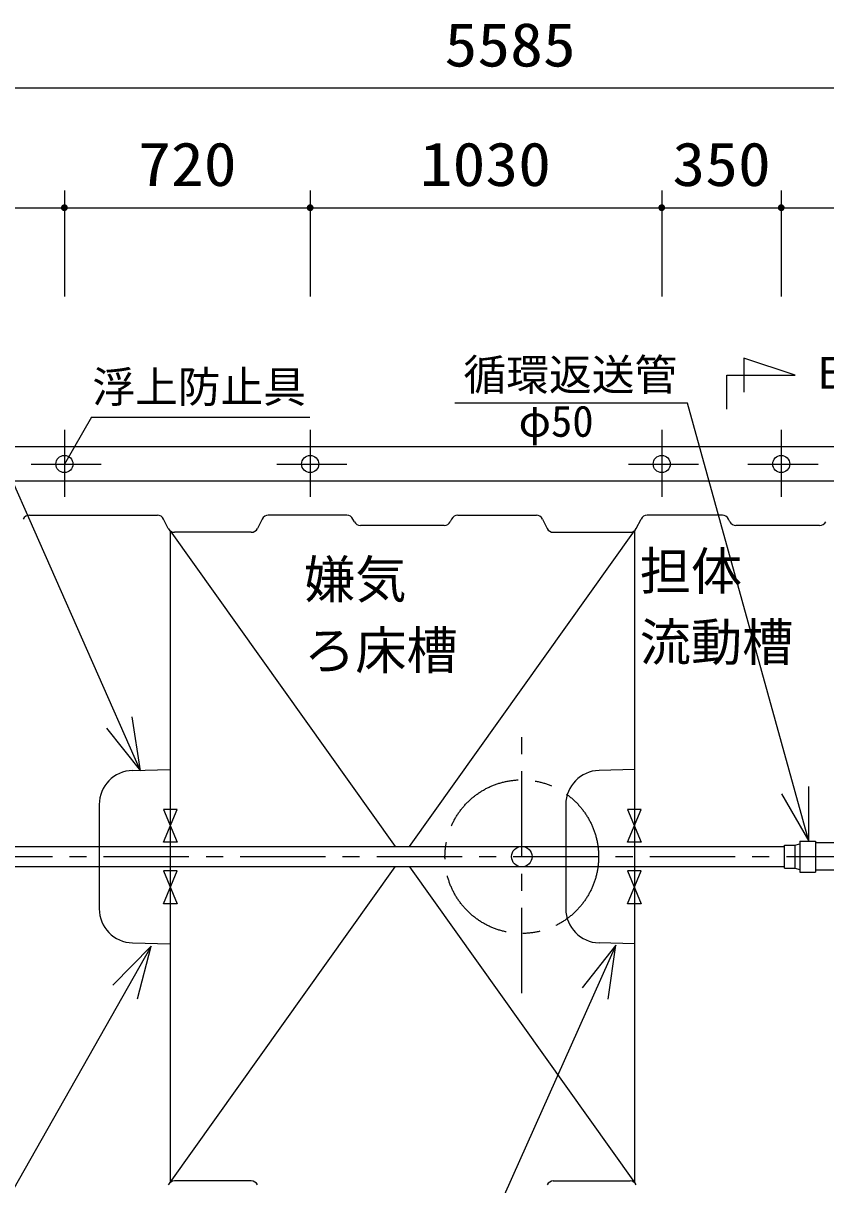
# Model space of a CAD drawing. Units: millimetres, scale not verified. Extents: x -14850 to 14850, y -10500 to 10500.
# Drawn here: x -8240 to -5888, y 94 to 3496 of the extents above; entities that cross this region are included whole.
import ezdxf
from ezdxf.enums import TextEntityAlignment as Align

# ---------------------------------------------------------------- set-up
doc = ezdxf.new("R2010")
doc.units = ezdxf.units.MM
doc.header["$LTSCALE"] = 50
doc.linetypes.add('CHAIN1', pattern=[8, 5, -1, 1, -1])
for name, color, linetype, lineweight in [('0-1_空気管', 3, 'Continuous', 25), ('0-2_躯体', 3, 'Continuous', 25), ('0-3_製作', 5, 'Continuous', 25), ('0-6_文字', 5, 'Continuous', 25)]:
    doc.layers.add(name, color=color, linetype=linetype, lineweight=lineweight)
doc.styles.add('ＭＳ ゴシック', font='')
doc.styles.get('ＭＳ ゴシック').set_extended_font_data('MS Gothic')

msp = doc.modelspace()

# ---------------------------------------------------------------- linework, layer by layer
at = {"layer": '0-1_空気管', "color": 2}
msp.add_line((-4019, 2255.11), (-9604, 2255.11), dxfattribs=at)
at = {"layer": '0-1_空気管', "linetype": 'CHAIN1'}
for p, q in [((-6779, 655.11), (-6779, 1455.11)), ((-9604, 1055.11), (-3992.52, 1055.11))]:
    msp.add_line(p, q, dxfattribs=at)
msp.add_circle((-6779, 1055.11), 225, dxfattribs=at)
at = {"layer": '0-2_躯体'}
for p, q in [((-7895.93, 1306.37), (-8457.21, 2576.27)), ((-6178.19, 2365.58), (-6178.19, 2465.58)), ((-6293.82, 2383.41), (-6974.7, 2383.41)), ((-5938.05, 1100.81), (-6293.82, 2383.41)), ((-5634, 2155.11), (-8958.9, 2155.11)), ((-8221.64, 2055.11), (-7846.36, 2055.11)), ((-7814.53, 2016.16), (-7828.47, 2044.05)), ((-7539.53, 2044.05), (-7553.47, 2016.16)), ((-7291.36, 2055.11), (-7521.64, 2055.11)), ((-7269.53, 2036.16), (-7273.47, 2044.05)), ((-6984.53, 2044.05), (-6988.47, 2036.16)), ((-6966.64, 2055.11), (-6736.36, 2055.11)), ((-6718.47, 2044.05), (-6704.53, 2016.16)), ((-6443.47, 2016.16), (-6429.53, 2044.05)), ((-6191.36, 2055.11), (-6411.64, 2055.11)), ((-6169.53, 2036.16), (-6173.47, 2044.05)), ((-7809, 2009.38), (-7809, 100.83)), ((-7809, 2009.38), (-7150.38, 1085.11)), ((-7006.36, 2025.11), (-7251.64, 2025.11)), ((-7107.62, 1085.11), (-6449, 2009.38)), ((-6449, 2009.38), (-6449, 100.83)), ((-5906.36, 2025.11), (-6151.64, 2025.11)), ((-7571.36, 2005.11), (-7796.64, 2005.11)), ((-6686.64, 2005.11), (-6461.36, 2005.11)), ((-7919.6, 1307.66), (-7809, 1310.55)), ((-6449, 1310.37), (-6552.62, 1307.66)), ((-5938.05, 1100.81), (-5938.41, 1260.81)), ((-6018.36, 1239.2), (-5938.05, 1100.81)), ((-8016.98, 1207.69), (-8016.98, 902.52)), ((-6650, 1207.69), (-6650, 902.52)), ((-5964, 1100.11), (-5919, 1100.11)), ((-5964, 1100.11), (-5964, 1010.11)), ((-5919, 1100.11), (-5919, 1010.11)), ((-5849, 1095.11), (-5919, 1095.11)), ((-9006.16, 1085.11), (-6009, 1085.11)), ((-6009, 1021.61), (-6009, 1088.61)), ((-5979, 1088.61), (-5979, 1021.61)), ((-6009, 1025.11), (-9006.16, 1025.11)), ((-7809, 100.83), (-7150.38, 1025.11)), ((-7107.62, 1025.11), (-6449, 100.83)), ((-5964, 1010.11), (-5919, 1010.11)), ((-5849, 1015.11), (-5919, 1015.11)), ((-7865.2, 793.19), (-8552.86, -420.55)), ((-7865.2, 793.19), (-7977.06, 678.79)), ((-7919.6, 802.56), (-7809, 799.66)), ((-7904.87, 638.18), (-7865.2, 793.19)), ((-6503.17, 796.02), (-7066.31, -461.19)), ((-6503.17, 796.02), (-6602.25, 670.39)), ((-6449, 799.85), (-6552.62, 802.56)), ((-6526.16, 637.68), (-6503.17, 796.02)), ((-7571.36, 105.11), (-7796.64, 105.11)), ((-6686.64, 105.11), (-6461.36, 105.11))]:
    msp.add_line(p, q, dxfattribs=at)
for points in [[(-6178.19, 2465.58), (-5978.19, 2465.58), (-6128.19, 2515.58), (-6128.19, 2415.58)], [(-7995.94, 1431.26), (-7895.93, 1306.37), (-7920.09, 1464.54)], [(-6009, 1088.61), (-5979, 1088.61), (-5964, 1092.61)], [(-6009, 1021.61), (-5979, 1021.61), (-5964, 1017.61)]]:
    msp.add_lwpolyline(points, dxfattribs=at)
for points in [[(-7789, 1193.11), (-7829, 1193.11), (-7789, 1097.11), (-7829, 1097.11)], [(-6429, 1193.11), (-6469, 1193.11), (-6429, 1097.11), (-6469, 1097.11)], [(-7789, 1013.11), (-7829, 1013.11), (-7789, 917.11), (-7829, 917.11)], [(-6429, 1013.11), (-6469, 1013.11), (-6429, 917.11), (-6469, 917.11)]]:
    msp.add_lwpolyline(points, close=True, dxfattribs=at)
for centre, radius, start, end in [((-8221.64, 2035.11), 20, 90, 153.43494), ((-7846.36, 2035.11), 20, 26.56505, 90), ((-7521.64, 2035.11), 20, 90, 153.43494), ((-7291.36, 2035.11), 20, 26.56505, 90), ((-6966.64, 2035.11), 20, 90, 153.43494), ((-6736.36, 2035.11), 20, 26.56505, 90), ((-6411.64, 2035.11), 20, 90, 153.43494), ((-6191.36, 2035.11), 20, 26.56505, 90), ((-7796.64, 2025.11), 20, 206.56503, 270), ((-7571.36, 2025.11), 20, 270, 333.43494), ((-7251.64, 2045.11), 20, 206.56503, 270), ((-7006.36, 2045.11), 20, 270, 333.43494), ((-6686.64, 2025.11), 20, 206.56503, 270), ((-6461.36, 2025.11), 20, 270, 333.43494), ((-6151.64, 2045.11), 20, 206.56503, 270), ((-5906.36, 2045.11), 20, 270, 333.43494), ((-7916.98, 1207.69), 100, 91.5, 180), ((-6550, 1207.69), 100, 91.5, 180), ((-7916.98, 902.52), 100, 180, 268.5), ((-6550, 902.52), 100, 180, 268.5), ((-7796.64, 85.11), 20, 90, 153.43494), ((-7571.36, 85.11), 20, 26.56505, 90), ((-6686.64, 85.11), 20, 90, 153.43494), ((-6461.36, 85.11), 20, 26.56505, 90)]:
    msp.add_arc(centre, radius, start, end, dxfattribs=at)
at = {"layer": '0-3_製作', "color": 2}
for p, q in [((-4019, 3305.85), (-9604, 3305.85)), ((-8119, 3005.85), (-8119, 2696.26)), ((-7399, 3005.85), (-7399, 2696.26)), ((-6369, 3005.85), (-6369, 2696.26)), ((-6019, 3005.85), (-6019, 2696.26)), ((-9604, 2955.85), (-8119, 2955.85)), ((-8119, 2955.85), (-7399, 2955.85)), ((-7399, 2955.85), (-6369, 2955.85)), ((-6369, 2955.85), (-6019, 2955.85)), ((-6019, 2955.85), (-4019, 2955.85))]:
    msp.add_line(p, q, dxfattribs=at)
at = {"layer": '0-3_製作', "color": 3}
msp.add_circle((-6779, 1055.11), 30, dxfattribs=at)
at = {"layer": '0-3_製作'}
for points in [[(-8125.84, 2963.14), (-8129, 2955.85), (-8126.7, 2962.23)], [(-8125.84, 2963.14), (-8119, 2955.85), (-8129, 2955.85)], [(-8126.7, 2962.23), (-8129, 2955.85), (-8128.98, 2956.48)], [(-8126.7, 2962.23), (-8128.98, 2956.48), (-8127.44, 2961.21)], [(-8127.44, 2961.21), (-8128.98, 2956.48), (-8128.82, 2957.72)], [(-8127.44, 2961.21), (-8128.82, 2957.72), (-8128.05, 2960.11)], [(-8128.05, 2960.11), (-8128.82, 2957.72), (-8128.51, 2958.94)], [(-8124.88, 2963.94), (-8119, 2955.85), (-8125.84, 2963.14)], [(-8123.82, 2964.61), (-8119, 2955.85), (-8124.88, 2963.94)], [(-8122.68, 2965.15), (-8119, 2955.85), (-8123.82, 2964.61)], [(-8121.48, 2965.54), (-8119, 2955.85), (-8122.68, 2965.15)], [(-8120.25, 2965.77), (-8119, 2955.85), (-8121.48, 2965.54)], [(-8119, 2965.85), (-8119, 2955.85), (-8120.25, 2965.77)], [(-8118.37, 2965.83), (-8119, 2955.85), (-8119, 2965.85)], [(-8117.12, 2965.67), (-8119, 2955.85), (-8118.37, 2965.83)], [(-8115.91, 2965.36), (-8119, 2955.85), (-8117.12, 2965.67)], [(-8114.74, 2964.9), (-8119, 2955.85), (-8115.91, 2965.36)], [(-8114.74, 2964.9), (-8109, 2955.85), (-8119, 2955.85)], [(-8113.64, 2964.29), (-8109, 2955.85), (-8114.74, 2964.9)], [(-8112.62, 2963.56), (-8109, 2955.85), (-8113.64, 2964.29)], [(-8111.71, 2962.7), (-8109, 2955.85), (-8112.62, 2963.56)], [(-8110.91, 2961.73), (-8109, 2955.85), (-8111.71, 2962.7)], [(-8110.23, 2960.67), (-8109, 2955.85), (-8110.91, 2961.73)], [(-8109.7, 2959.53), (-8109, 2955.85), (-8110.23, 2960.67)], [(-7405.84, 2963.14), (-7409, 2955.85), (-7408.98, 2956.48)], [(-7405.84, 2963.14), (-7399, 2955.85), (-7409, 2955.85)], [(-7405.84, 2963.14), (-7408.98, 2956.48), (-7406.7, 2962.23)], [(-7406.7, 2962.23), (-7408.98, 2956.48), (-7408.82, 2957.72)], [(-7406.7, 2962.23), (-7408.82, 2957.72), (-7407.44, 2961.21)], [(-7407.44, 2961.21), (-7408.82, 2957.72), (-7408.51, 2958.94)], [(-7407.44, 2961.21), (-7408.51, 2958.94), (-7408.05, 2960.11)], [(-7404.88, 2963.94), (-7399, 2955.85), (-7405.84, 2963.14)], [(-7403.82, 2964.61), (-7399, 2955.85), (-7404.88, 2963.94)], [(-7402.68, 2965.15), (-7399, 2955.85), (-7403.82, 2964.61)], [(-7401.48, 2965.54), (-7399, 2955.85), (-7402.68, 2965.15)], [(-7400.25, 2965.77), (-7399, 2955.85), (-7401.48, 2965.54)], [(-7399, 2965.85), (-7399, 2955.85), (-7400.25, 2965.77)], [(-7398.37, 2965.83), (-7399, 2955.85), (-7399, 2965.85)], [(-7397.12, 2965.67), (-7399, 2955.85), (-7398.37, 2965.83)], [(-7395.91, 2965.36), (-7399, 2955.85), (-7397.12, 2965.67)], [(-7394.74, 2964.9), (-7399, 2955.85), (-7395.91, 2965.36)], [(-7394.74, 2964.9), (-7389, 2955.85), (-7399, 2955.85)], [(-7393.64, 2964.29), (-7389, 2955.85), (-7394.74, 2964.9)], [(-7392.62, 2963.56), (-7389, 2955.85), (-7393.64, 2964.29)], [(-7391.71, 2962.7), (-7389, 2955.85), (-7392.62, 2963.56)], [(-7390.91, 2961.73), (-7389, 2955.85), (-7391.71, 2962.7)], [(-7390.23, 2960.67), (-7389, 2955.85), (-7390.91, 2961.73)], [(-7389.7, 2959.53), (-7389, 2955.85), (-7390.23, 2960.67)], [(-6374.88, 2963.94), (-6379, 2955.85), (-6375.84, 2963.14)], [(-6374.88, 2963.94), (-6369, 2955.85), (-6379, 2955.85)], [(-6375.84, 2963.14), (-6379, 2955.85), (-6378.98, 2956.48)], [(-6375.84, 2963.14), (-6378.98, 2956.48), (-6376.7, 2962.23)], [(-6376.7, 2962.23), (-6378.98, 2956.48), (-6378.82, 2957.72)], [(-6376.7, 2962.23), (-6378.82, 2957.72), (-6377.44, 2961.21)], [(-6377.44, 2961.21), (-6378.82, 2957.72), (-6378.51, 2958.94)], [(-6377.44, 2961.21), (-6378.51, 2958.94), (-6378.05, 2960.11)], [(-6373.82, 2964.61), (-6369, 2955.85), (-6374.88, 2963.94)], [(-6372.68, 2965.15), (-6369, 2955.85), (-6373.82, 2964.61)], [(-6371.48, 2965.54), (-6369, 2955.85), (-6372.68, 2965.15)], [(-6370.25, 2965.77), (-6369, 2955.85), (-6371.48, 2965.54)], [(-6369, 2965.85), (-6369, 2955.85), (-6370.25, 2965.77)], [(-6368.37, 2965.83), (-6369, 2955.85), (-6369, 2965.85)], [(-6367.12, 2965.67), (-6369, 2955.85), (-6368.37, 2965.83)], [(-6365.91, 2965.36), (-6369, 2955.85), (-6367.12, 2965.67)], [(-6364.74, 2964.9), (-6369, 2955.85), (-6365.91, 2965.36)], [(-6364.74, 2964.9), (-6359, 2955.85), (-6369, 2955.85)], [(-6363.64, 2964.29), (-6359, 2955.85), (-6364.74, 2964.9)], [(-6362.62, 2963.56), (-6359, 2955.85), (-6363.64, 2964.29)], [(-6361.71, 2962.7), (-6359, 2955.85), (-6362.62, 2963.56)], [(-6360.91, 2961.73), (-6359, 2955.85), (-6361.71, 2962.7)], [(-6360.23, 2960.67), (-6359, 2955.85), (-6360.91, 2961.73)], [(-6359.7, 2959.53), (-6359, 2955.85), (-6360.23, 2960.67)], [(-6024.88, 2963.94), (-6029, 2955.85), (-6028.98, 2956.48)], [(-6024.88, 2963.94), (-6019, 2955.85), (-6029, 2955.85)], [(-6024.88, 2963.94), (-6028.98, 2956.48), (-6025.84, 2963.14)], [(-6025.84, 2963.14), (-6028.98, 2956.48), (-6028.82, 2957.72)], [(-6025.84, 2963.14), (-6028.82, 2957.72), (-6026.7, 2962.23)], [(-6026.7, 2962.23), (-6028.82, 2957.72), (-6028.51, 2958.94)], [(-6026.7, 2962.23), (-6028.51, 2958.94), (-6027.44, 2961.21)], [(-6027.44, 2961.21), (-6028.51, 2958.94), (-6028.05, 2960.11)], [(-6023.82, 2964.61), (-6019, 2955.85), (-6024.88, 2963.94)], [(-6022.68, 2965.15), (-6019, 2955.85), (-6023.82, 2964.61)], [(-6021.49, 2965.54), (-6019, 2955.85), (-6022.68, 2965.15)], [(-6020.25, 2965.77), (-6019, 2955.85), (-6021.49, 2965.54)], [(-6019, 2965.85), (-6019, 2955.85), (-6020.25, 2965.77)], [(-6018.37, 2965.83), (-6019, 2955.85), (-6019, 2965.85)], [(-6017.12, 2965.67), (-6019, 2955.85), (-6018.37, 2965.83)], [(-6015.91, 2965.36), (-6019, 2955.85), (-6017.12, 2965.67)], [(-6014.74, 2964.9), (-6019, 2955.85), (-6015.91, 2965.36)], [(-6013.64, 2964.29), (-6019, 2955.85), (-6014.74, 2964.9)], [(-6013.64, 2964.29), (-6009, 2955.85), (-6019, 2955.85)], [(-6012.62, 2963.56), (-6009, 2955.85), (-6013.64, 2964.29)], [(-6011.71, 2962.7), (-6009, 2955.85), (-6012.62, 2963.56)], [(-6010.91, 2961.73), (-6009, 2955.85), (-6011.71, 2962.7)], [(-6010.24, 2960.67), (-6009, 2955.85), (-6010.91, 2961.73)], [(-6009.7, 2959.53), (-6009, 2955.85), (-6010.24, 2960.67)], [(-8119, 2955.85), (-8128.92, 2954.6), (-8129, 2955.85)], [(-8119, 2955.85), (-8128.68, 2953.36), (-8128.92, 2954.6)], [(-8119, 2955.85), (-8128.3, 2952.17), (-8128.68, 2953.36)], [(-8119, 2955.85), (-8127.76, 2951.03), (-8128.3, 2952.17)], [(-8119, 2955.85), (-8127.09, 2949.97), (-8127.76, 2951.03)], [(-8119, 2955.85), (-8126.29, 2949.01), (-8127.09, 2949.97)], [(-8119, 2955.85), (-8125.37, 2948.15), (-8126.29, 2949.01)], [(-8119, 2955.85), (-8124.36, 2947.41), (-8125.37, 2948.15)], [(-8119, 2955.85), (-8123.26, 2946.8), (-8124.36, 2947.41)], [(-8119, 2955.85), (-8122.09, 2946.34), (-8123.26, 2946.8)], [(-8119, 2945.85), (-8122.09, 2946.34), (-8119, 2955.85)], [(-8119, 2945.85), (-8120.87, 2946.03), (-8122.09, 2946.34)], [(-8119, 2945.85), (-8119.63, 2945.87), (-8120.87, 2946.03)], [(-8109, 2955.85), (-8119, 2945.85), (-8119, 2955.85)], [(-8109, 2955.85), (-8117.74, 2945.93), (-8119, 2945.85)], [(-8109, 2955.85), (-8116.51, 2946.17), (-8117.74, 2945.93)], [(-8109, 2955.85), (-8115.32, 2946.55), (-8116.51, 2946.17)], [(-8109, 2955.85), (-8114.18, 2947.09), (-8115.32, 2946.55)], [(-8109, 2955.85), (-8113.12, 2947.76), (-8114.18, 2947.09)], [(-8109, 2955.85), (-8112.15, 2948.56), (-8113.12, 2947.76)], [(-8109, 2955.85), (-8111.29, 2949.48), (-8112.15, 2948.56)], [(-8109.02, 2955.22), (-8111.29, 2949.48), (-8109, 2955.85)], [(-8109.02, 2955.22), (-8110.55, 2950.49), (-8111.29, 2949.48)], [(-8109.17, 2953.98), (-8110.55, 2950.49), (-8109.02, 2955.22)], [(-8109.17, 2953.98), (-8109.95, 2951.59), (-8110.55, 2950.49)], [(-8109.49, 2952.76), (-8109.95, 2951.59), (-8109.17, 2953.98)], [(-8109.31, 2958.34), (-8109, 2955.85), (-8109.7, 2959.53)], [(-8109.08, 2957.1), (-8109, 2955.85), (-8109.31, 2958.34)], [(-7399, 2955.85), (-7408.92, 2954.6), (-7409, 2955.85)], [(-7399, 2955.85), (-7408.68, 2953.36), (-7408.92, 2954.6)], [(-7399, 2955.85), (-7408.3, 2952.17), (-7408.68, 2953.36)], [(-7399, 2955.85), (-7407.76, 2951.03), (-7408.3, 2952.17)], [(-7399, 2955.85), (-7407.09, 2949.97), (-7407.76, 2951.03)], [(-7399, 2955.85), (-7406.29, 2949.01), (-7407.09, 2949.97)], [(-7399, 2955.85), (-7405.37, 2948.15), (-7406.29, 2949.01)], [(-7399, 2955.85), (-7404.36, 2947.41), (-7405.37, 2948.15)], [(-7399, 2955.85), (-7403.26, 2946.8), (-7404.36, 2947.41)], [(-7399, 2955.85), (-7402.09, 2946.34), (-7403.26, 2946.8)], [(-7399, 2945.85), (-7402.09, 2946.34), (-7399, 2955.85)], [(-7399, 2945.85), (-7400.87, 2946.03), (-7402.09, 2946.34)], [(-7399, 2945.85), (-7399.63, 2945.87), (-7400.87, 2946.03)], [(-7389, 2955.85), (-7399, 2945.85), (-7399, 2955.85)], [(-7389, 2955.85), (-7397.74, 2945.93), (-7399, 2945.85)], [(-7389, 2955.85), (-7396.51, 2946.17), (-7397.74, 2945.93)], [(-7389, 2955.85), (-7395.32, 2946.55), (-7396.51, 2946.17)], [(-7389, 2955.85), (-7394.18, 2947.09), (-7395.32, 2946.55)], [(-7389, 2955.85), (-7393.12, 2947.76), (-7394.18, 2947.09)], [(-7389, 2955.85), (-7392.15, 2948.56), (-7393.12, 2947.76)], [(-7389, 2955.85), (-7391.29, 2949.48), (-7392.15, 2948.56)], [(-7389.02, 2955.22), (-7391.29, 2949.48), (-7389, 2955.85)], [(-7389.18, 2953.98), (-7391.29, 2949.48), (-7389.02, 2955.22)], [(-7389.18, 2953.98), (-7390.55, 2950.49), (-7391.29, 2949.48)], [(-7389.49, 2952.76), (-7390.55, 2950.49), (-7389.18, 2953.98)], [(-7389.49, 2952.76), (-7389.95, 2951.59), (-7390.55, 2950.49)], [(-7389.31, 2958.34), (-7389, 2955.85), (-7389.7, 2959.53)], [(-7389.08, 2957.1), (-7389, 2955.85), (-7389.31, 2958.34)], [(-6369, 2955.85), (-6378.92, 2954.6), (-6379, 2955.85)], [(-6369, 2955.85), (-6378.68, 2953.36), (-6378.92, 2954.6)], [(-6369, 2955.85), (-6378.3, 2952.17), (-6378.68, 2953.36)], [(-6369, 2955.85), (-6377.76, 2951.03), (-6378.3, 2952.17)], [(-6369, 2955.85), (-6377.09, 2949.97), (-6377.76, 2951.03)], [(-6369, 2955.85), (-6376.29, 2949.01), (-6377.09, 2949.97)], [(-6369, 2955.85), (-6375.37, 2948.15), (-6376.29, 2949.01)], [(-6369, 2955.85), (-6374.36, 2947.41), (-6375.37, 2948.15)], [(-6369, 2955.85), (-6373.26, 2946.8), (-6374.36, 2947.41)], [(-6369, 2955.85), (-6372.09, 2946.34), (-6373.26, 2946.8)], [(-6369, 2945.85), (-6372.09, 2946.34), (-6369, 2955.85)], [(-6369, 2945.85), (-6370.87, 2946.03), (-6372.09, 2946.34)], [(-6369, 2945.85), (-6369.63, 2945.87), (-6370.87, 2946.03)], [(-6359, 2955.85), (-6369, 2945.85), (-6369, 2955.85)], [(-6359, 2955.85), (-6367.74, 2945.93), (-6369, 2945.85)], [(-6359, 2955.85), (-6366.51, 2946.17), (-6367.74, 2945.93)], [(-6359, 2955.85), (-6365.32, 2946.55), (-6366.51, 2946.17)], [(-6359, 2955.85), (-6364.18, 2947.09), (-6365.32, 2946.55)], [(-6359, 2955.85), (-6363.12, 2947.76), (-6364.18, 2947.09)], [(-6359, 2955.85), (-6362.15, 2948.56), (-6363.12, 2947.76)], [(-6359.02, 2955.22), (-6362.15, 2948.56), (-6359, 2955.85)], [(-6359.02, 2955.22), (-6361.29, 2949.48), (-6362.15, 2948.56)], [(-6359.18, 2953.98), (-6361.29, 2949.48), (-6359.02, 2955.22)], [(-6359.18, 2953.98), (-6360.55, 2950.49), (-6361.29, 2949.48)], [(-6359.49, 2952.76), (-6360.55, 2950.49), (-6359.18, 2953.98)], [(-6359.49, 2952.76), (-6359.95, 2951.59), (-6360.55, 2950.49)], [(-6359.31, 2958.34), (-6359, 2955.85), (-6359.7, 2959.53)], [(-6359.08, 2957.1), (-6359, 2955.85), (-6359.31, 2958.34)], [(-6019, 2955.85), (-6028.92, 2954.6), (-6029, 2955.85)], [(-6019, 2955.85), (-6028.68, 2953.36), (-6028.92, 2954.6)], [(-6019, 2955.85), (-6028.3, 2952.17), (-6028.68, 2953.36)], [(-6019, 2955.85), (-6027.76, 2951.03), (-6028.3, 2952.17)], [(-6019, 2955.85), (-6027.09, 2949.97), (-6027.76, 2951.03)], [(-6019, 2955.85), (-6026.29, 2949.01), (-6027.09, 2949.97)], [(-6019, 2955.85), (-6025.37, 2948.15), (-6026.29, 2949.01)], [(-6019, 2955.85), (-6024.36, 2947.41), (-6025.37, 2948.15)], [(-6019, 2955.85), (-6023.26, 2946.8), (-6024.36, 2947.41)], [(-6019, 2945.85), (-6023.26, 2946.8), (-6019, 2955.85)], [(-6019, 2945.85), (-6022.09, 2946.34), (-6023.26, 2946.8)], [(-6019, 2945.85), (-6020.87, 2946.03), (-6022.09, 2946.34)], [(-6019, 2945.85), (-6019.63, 2945.87), (-6020.87, 2946.03)], [(-6009, 2955.85), (-6019, 2945.85), (-6019, 2955.85)], [(-6009, 2955.85), (-6017.75, 2945.93), (-6019, 2945.85)], [(-6009, 2955.85), (-6016.51, 2946.17), (-6017.75, 2945.93)], [(-6009, 2955.85), (-6015.32, 2946.55), (-6016.51, 2946.17)], [(-6009, 2955.85), (-6014.18, 2947.09), (-6015.32, 2946.55)], [(-6009, 2955.85), (-6013.12, 2947.76), (-6014.18, 2947.09)], [(-6009, 2955.85), (-6012.15, 2948.56), (-6013.12, 2947.76)], [(-6009.02, 2955.22), (-6012.15, 2948.56), (-6009, 2955.85)], [(-6009.18, 2953.98), (-6012.15, 2948.56), (-6009.02, 2955.22)], [(-6009.18, 2953.98), (-6011.29, 2949.48), (-6012.15, 2948.56)], [(-6009.49, 2952.76), (-6011.29, 2949.48), (-6009.18, 2953.98)], [(-6009.49, 2952.76), (-6010.56, 2950.49), (-6011.29, 2949.48)], [(-6009.95, 2951.59), (-6010.56, 2950.49), (-6009.49, 2952.76)], [(-6009.31, 2958.34), (-6009, 2955.85), (-6009.7, 2959.53)], [(-6009.08, 2957.1), (-6009, 2955.85), (-6009.31, 2958.34)]]:
    msp.add_solid(points, dxfattribs=at)
at = {"layer": '0-6_文字', "color": 4}
for q in [(-8119, 2205.11), (-7400.23, 2342.73)]:
    msp.add_line((-8039.15, 2342.73), q, dxfattribs=at)
at = {"layer": '0-6_文字', "color": 7}
for p, q in [((-8119, 2305.31), (-8119, 2108.83)), ((-7399, 2305.31), (-7399, 2108.83)), ((-6369, 2305.31), (-6369, 2108.83)), ((-6019, 2305.31), (-6019, 2108.83)), ((-8216.32, 2205.11), (-8011.17, 2205.11)), ((-7496.32, 2205.11), (-7291.17, 2205.11)), ((-6466.32, 2205.11), (-6261.17, 2205.11)), ((-6116.32, 2205.11), (-5911.18, 2205.11))]:
    msp.add_line(p, q, dxfattribs=at)
for centre in [(-8119, 2205.11), (-7399, 2205.11), (-6369, 2205.11), (-6019, 2205.11)]:
    msp.add_circle(centre, 25, dxfattribs=at)

# ---------------------------------------------------------------- texts
at = {"layer": '0-2_躯体', "color": 4, "style": 'ＭＳ ゴシック'}
for s, height, p in [('\u3000循環返送管\u3000', 91.79, (-7074.99, 2393.15)), ('Ｂ', 91.79, (-5930.34, 2398.72)), ('\u3000\u3000φ50', 91.79, (-7038.78, 2257.35)), ('担体', 110, (-6433.47, 1803.55)), ('嫌気', 110, (-7416.83, 1779.45)), ('流動槽', 110, (-6433.47, 1595.55)), ('ろ床槽', 110, (-7416.83, 1571.45))]:
    msp.add_text(s, height=height, dxfattribs=at).set_placement(p, align=Align.BOTTOM_LEFT)
at = {"layer": '0-3_製作', "color": 4, "style": 'ＭＳ ゴシック', "width": 1.1}
for s, p in [('5585', (-7005.25, 3330.85)), ('720', (-7902.75, 2980.85)), ('1030', (-7077.75, 2980.85)), ('350', (-6337.75, 2980.85))]:
    msp.add_text(s, height=128.4, dxfattribs=at).set_placement(p, align=Align.BOTTOM_LEFT)
at = {"layer": '0-6_文字', "color": 4, "style": 'ＭＳ ゴシック'}
msp.add_text('浮上防止具', height=91.79, dxfattribs=at).set_placement((-8037.12, 2357.61), align=Align.BOTTOM_LEFT)

doc.saveas('drawing.dxf')
